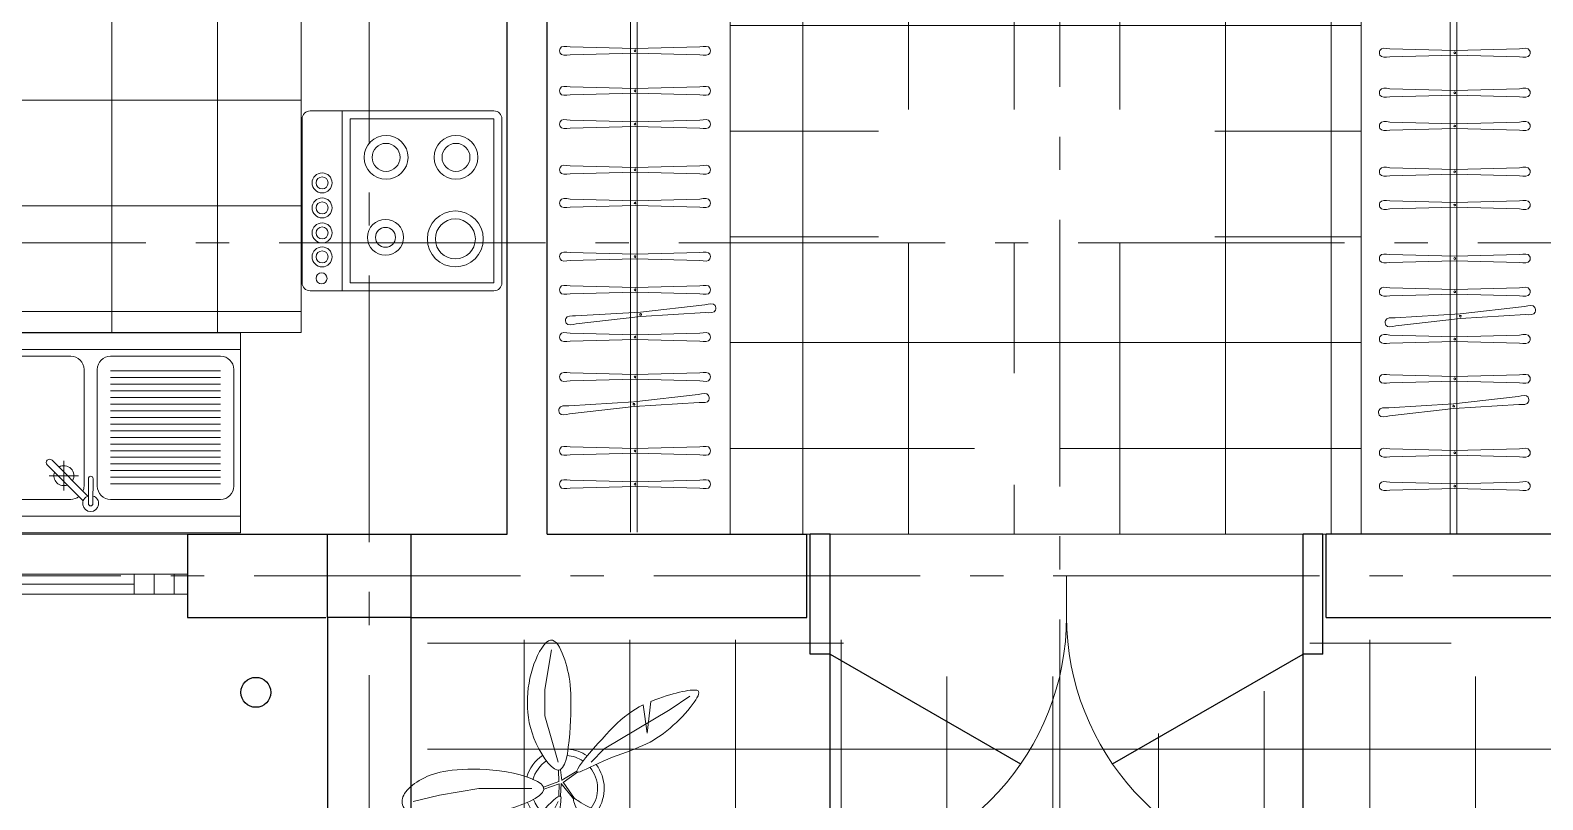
# Model space of a CAD drawing. Header units: millimetres. Extents: x -133165 to 20117, y 15722 to 63536.
# Drawn here: x -120946 to -116404, y 19768 to 22078 of the extents above; entities that cross this region are included whole.
import ezdxf

# ---------------------------------------------------------------- set-up
doc = ezdxf.new("R2010")
doc.units = ezdxf.units.MM
doc.linetypes.add('GOST2.303 5', pattern=[24, 20, -1.5, 1, -1.5])
doc.linetypes.add('GOST2.303 6', pattern=[12, 8, -1.5, 1, -1.5])
doc.layers.get('0').update_dxf_attribs({"lineweight": 15})
for name, color, linetype, lineweight in [('axis', 7, 'GOST2.303 5', 9), ('Furniture', 28, 'Continuous', 9), ('hatch', 8, 'Continuous', 5), ('v', 140, 'Continuous', 20), ('wall', 5, 'Continuous', 60)]:
    doc.layers.add(name, color=color, linetype=linetype, lineweight=lineweight)
doc.layers.add('windows', color=8, linetype='Continuous')
doc.styles.add('ATTR', font='romans.shx', dxfattribs={"width": 0.8, "height": 0.470416})
pattern_1 = [(0, (119614.37, 84054.7), (0, 317.5), []), (90, (119614.37, 84054.7), (-317.5, 2e-14), [])]
pattern_2 = [(0, (124261.04, 143377.6), (0, 317.5), []), (90, (124261.04, 143377.6), (-317.5, 2e-14), [])]

# ---------------------------------------------------------------- blocks, each defined once
blk = doc.blocks.new('печ')
at = {"lineweight": 9}
for p, q in [((166.136, 1116.143), (171.656, 1116.143)), ((170.696, 1116.143), (170.696, 1110.743)), ((165.896, 1110.983), (165.896, 1115.903)), ((166.136, 1110.983), (166.136, 1115.903)), ((166.136, 1115.903), (170.456, 1115.903)), ((170.456, 1115.903), (170.456, 1110.983)), ((171.896, 1115.903), (171.896, 1110.983)), ((170.456, 1110.983), (166.136, 1110.983)), ((171.656, 1110.743), (166.136, 1110.743))]:
    blk.add_line(p, q, dxfattribs=at)
for centre, radius in [((171.312, 1115.771), 0.166), ((167.294, 1114.587), 0.84), ((171.296, 1115.127), 0.3), ((171.296, 1115.127), 0.18), ((167.294, 1114.587), 0.6), ((169.392, 1114.54), 0.54), ((169.392, 1114.54), 0.3), ((171.296, 1114.407), 0.3), ((171.296, 1114.407), 0.18), ((171.296, 1113.656), 0.3), ((171.296, 1113.656), 0.18), ((171.296, 1112.905), 0.3), ((171.296, 1112.905), 0.18), ((167.275, 1112.138), 0.66), ((167.275, 1112.138), 0.42), ((169.374, 1112.138), 0.66), ((169.374, 1112.138), 0.42)]:
    blk.add_circle(centre, radius, dxfattribs=at)
for centre, start, end in [((166.136, 1115.903), 90, 180), ((171.656, 1115.903), 0, 90), ((166.136, 1110.983), 180, 270), ((171.656, 1110.983), 270, 0)]:
    blk.add_arc(centre, 0.24, start, end, dxfattribs=at)
blk = doc.blocks.new('vjqrf')
at = {"lineweight": 9}
for p, q in [((165.668, 1119.323), (165.668, 1128.323)), ((165.668, 1128.323), (171.668, 1128.323)), ((166.168, 1119.323), (166.168, 1128.323)), ((167.068, 1128.123), (170.568, 1128.123)), ((171.168, 1128.323), (171.168, 1119.323)), ((171.668, 1128.323), (171.668, 1119.323)), ((166.668, 1124.423), (166.668, 1127.723)), ((170.968, 1127.723), (170.968, 1124.423)), ((166.625, 1124.047), (167.706, 1125.126)), ((166.766, 1123.906), (167.847, 1124.984)), ((167.38, 1125.07), (167.38, 1124.184)), ((166.938, 1124.627), (167.823, 1124.627)), ((166.541, 1123.893), (167.291, 1123.892)), ((166.781, 1123.893), (166.765, 1123.909)), ((167.068, 1124.023), (170.568, 1124.023)), ((166.541, 1123.753), (167.291, 1123.752)), ((167.068, 1123.623), (170.568, 1123.623)), ((166.668, 1119.923), (166.668, 1123.223)), ((167.131, 1119.923), (167.131, 1123.223)), ((167.331, 1119.923), (167.331, 1123.223)), ((167.531, 1119.923), (167.531, 1123.223)), ((167.731, 1119.923), (167.731, 1123.223)), ((167.931, 1119.923), (167.931, 1123.223)), ((168.131, 1119.923), (168.131, 1123.223)), ((168.331, 1119.923), (168.331, 1123.223)), ((168.531, 1119.923), (168.531, 1123.223)), ((168.731, 1119.923), (168.731, 1123.223)), ((168.931, 1119.923), (168.931, 1123.223)), ((169.131, 1119.923), (169.131, 1123.223)), ((169.331, 1119.923), (169.331, 1123.223)), ((169.531, 1119.923), (169.531, 1123.223)), ((169.731, 1119.923), (169.731, 1123.223)), ((169.931, 1119.923), (169.931, 1123.223)), ((170.131, 1119.923), (170.131, 1123.223)), ((170.331, 1119.923), (170.331, 1123.223)), ((170.531, 1119.923), (170.531, 1123.223)), ((170.968, 1123.223), (170.968, 1119.923)), ((171.668, 1119.323), (165.668, 1119.323)), ((170.568, 1119.523), (167.068, 1119.523))]:
    blk.add_line(p, q, dxfattribs=at)
for centre, radius, start, end in [((167.068, 1127.723), 0.4, 90, 180), ((170.568, 1127.723), 0.4, 0, 90), ((167.38, 1124.627), 0.3, 69.1805, 200.6699), ((167.38, 1124.627), 0.3, 239.75, 30.1004), ((167.777, 1125.055), 0.1, 314.9252, 134.9252), ((167.068, 1124.423), 0.4, 180, 218.2072), ((170.568, 1124.423), 0.4, 270, 0), ((166.541, 1123.823), 0.239, 16.9291, 342.9213), ((166.541, 1123.823), 0.07, 89.9252, 269.9252), ((167.068, 1124.423), 0.4, 247.4459, 270), ((167.291, 1123.822), 0.07, 269.9252, 89.9252), ((167.068, 1123.223), 0.4, 90, 180), ((170.568, 1123.223), 0.4, 0, 90), ((167.068, 1119.923), 0.4, 180, 270), ((170.568, 1119.923), 0.4, 270, 0)]:
    blk.add_arc(centre, radius, start, end, dxfattribs=at)
blk = doc.blocks.new('Plant 2')
for p, q in [((-0.98, 9.39), (-1.42, 6.75)), ((-1.42, 6.75), (-1.42, 4.99)), ((8.26, 6.31), (6.94, 5.43)), ((6.94, 5.43), (4.74, 4.11)), ((-1.42, 4.99), (-0.54, 1.91)), ((4.74, 4.11), (2.54, 2.79)), ((2.54, 2.79), (1.66, 1.91)), ((-0.49, 0.59), (-0.51, 1.38)), ((-0.28, 0.69), (-0.38, 1.4)), ((0.71, 1.31), (-0.28, 0.71)), ((-0.21, 0.55), (0.75, 1.23)), ((-8.46, -0.29), (-5.82, 0.15)), ((-5.82, 0.15), (-2.3, 0.15)), ((-1.52, 0.24), (-0.49, 0.61)), ((-1.49, 0.11), (-0.47, 0.45)), ((-0.47, 0.45), (-0.49, -0.34)), ((-0.38, -0.36), (-0.34, 0.47)), ((-0.34, 0.47), (0.48, -0.55)), ((0.56, -0.53), (-0.21, 0.57)), ((-10.22, -0.73), (-8.46, -0.29)), ((-0.54, -0.73), (-1.42, -2.49)), ((1.22, -1.61), (2.54, -2.49)), ((-1.42, -2.49), (-1.86, -4.25)), ((2.54, -2.49), (5.18, -3.81)), ((5.18, -3.81), (8.26, -4.69)), ((-1.86, -4.25), (-2.3, -8.65))]:
    blk.add_line(p, q)
for points in [[(-2, 3.16), (-2.16, 3.51), (-2.28, 3.86), (-2.38, 4.21), (-2.46, 4.54), (-2.52, 4.88), (-2.56, 5.21), (-2.58, 5.54), (-2.59, 5.87), (-2.58, 6.2), (-2.56, 6.53), (-2.53, 6.86), (-2.48, 7.18), (-2.42, 7.51), (-2.34, 7.82), (-2.25, 8.13), (-2.15, 8.44), (-2.03, 8.74), (-1.91, 9.02), (-1.77, 9.29), (-1.63, 9.52), (-1.48, 9.72), (-1.34, 9.88), (-1.19, 10), (-1.05, 10.05), (-0.92, 10.05), (-0.79, 9.99), (-0.67, 9.89), (-0.56, 9.75), (-0.45, 9.58), (-0.35, 9.38), (-0.26, 9.17), (-0.17, 8.95), (-0.09, 8.73), (-0.02, 8.51), (0.05, 8.29), (0.1, 8.05), (0.16, 7.82), (0.2, 7.57), (0.24, 7.32), (0.27, 7.05), (0.29, 6.76), (0.31, 6.47), (0.32, 6.15), (0.32, 5.82), (0.32, 5.46), (0.31, 5.09), (0.29, 4.69), (0.27, 4.26), (0.24, 3.81), (0.2, 3.35), (0.14, 2.9), (0.08, 2.47), (-0.01, 2.09), (-0.11, 1.77), (-0.24, 1.54), (-0.39, 1.4), (-0.57, 1.37), (-0.77, 1.45), (-0.98, 1.61), (-1.2, 1.84), (-1.42, 2.13), (-1.63, 2.45), (-1.83, 2.8), (-2, 3.16)], [(2.4, 3.45), (2.66, 3.75), (2.92, 4.02), (3.17, 4.27), (3.41, 4.51), (3.65, 4.73), (3.89, 4.93), (4.13, 5.11), (4.38, 5.29), (4.63, 5.44), (4.88, 5.59), (5.14, 5.72), (5.4, 3.85), (5.66, 5.96), (5.92, 6.06), (6.18, 6.15), (6.43, 6.24), (6.67, 6.32), (6.91, 6.39), (7.14, 6.46), (7.35, 6.52), (7.56, 6.57), (7.76, 6.61), (7.94, 6.65), (8.12, 6.68), (8.27, 6.7), (8.42, 6.72), (8.54, 6.72), (8.65, 6.72), (8.73, 6.7), (8.8, 6.66), (8.84, 6.61), (8.85, 6.53), (8.84, 6.44), (8.8, 6.33), (8.73, 6.2), (8.65, 6.06), (8.54, 5.9), (8.42, 5.73), (8.27, 5.55), (8.12, 5.36), (7.94, 5.16), (7.76, 4.96), (7.57, 4.76), (7.36, 4.56), (7.15, 4.37), (6.94, 4.17), (6.72, 3.99), (6.5, 3.82), (6.28, 3.66), (6.06, 3.52), (5.83, 3.38), (5.6, 3.25), (5.37, 3.13), (5.12, 3.02), (4.86, 2.9), (4.6, 2.79), (4.31, 2.68), (4.02, 2.57), (3.72, 2.46), (3.41, 2.34), (3.1, 2.23), (2.79, 2.1), (2.48, 1.97), (2.18, 1.84), (1.88, 1.7), (1.6, 1.56), (1.34, 1.44), (1.11, 1.34), (0.93, 1.26), (0.79, 1.23), (0.72, 1.25), (0.71, 1.33), (0.77, 1.47), (0.9, 1.67), (1.08, 1.92), (1.3, 2.2), (1.56, 2.5), (1.83, 2.82), (2.12, 3.14), (2.4, 3.45)], [(-3.98, 1.25), (-4.45, 1.33), (-4.9, 1.38), (-5.34, 1.42), (-5.77, 1.44), (-6.18, 1.44), (-6.57, 1.44), (-6.94, 1.42), (-7.28, 1.4), (-7.6, 1.37), (-7.89, 1.33), (-8.16, 1.29), (-8.41, 1.23), (-8.64, 1.18), (-8.86, 1.11), (-9.07, 1.04), (-9.26, 0.96), (-9.45, 0.87), (-9.63, 0.78), (-9.81, 0.69), (-9.97, 0.58), (-10.12, 0.48), (-10.26, 0.37), (-10.39, 0.26), (-10.51, 0.15), (-10.61, 0.04), (-10.7, -0.07), (-10.78, -0.18), (-10.84, -0.29), (-10.89, -0.4), (-10.92, -0.51), (-10.94, -0.62), (-10.95, -0.73), (-10.94, -0.84), (-10.92, -0.95), (-10.88, -1.05), (-10.81, -1.16), (-10.73, -1.26), (-10.61, -1.36), (-10.47, -1.45), (-10.29, -1.53), (-10.08, -1.61), (-9.84, -1.68), (-9.57, -1.75), (-9.27, -1.8), (-8.95, -1.84), (-8.61, -1.87), (-8.25, -1.89), (-7.87, -1.9), (-7.48, -1.89), (-7.07, -1.87), (-6.65, -1.83), (-6.22, -1.78), (-5.77, -1.71), (-5.31, -1.62), (-4.84, -1.51), (-4.35, -1.39), (-3.85, -1.24), (-3.36, -1.08), (-2.89, -0.9), (-2.45, -0.71), (-2.08, -0.51), (-1.78, -0.31), (-1.58, -0.12), (-1.49, 0.08), (-1.53, 0.27), (-1.67, 0.45), (-1.92, 0.62), (-2.24, 0.78), (-2.63, 0.92), (-3.06, 1.05), (-3.52, 1.16), (-3.98, 1.25)], [(-1.78, -1.61), (-1.97, -1.83), (-2.15, -2.05), (-2.33, -2.27), (-2.49, -2.5), (-2.64, -2.72), (-2.78, -2.96), (-2.91, -3.2), (-3.03, -3.44), (-3.13, -3.69), (-3.22, -3.95), (-3.3, -4.21), (-3.37, -4.48), (-3.43, -4.75), (-3.47, -5.02), (-3.51, -5.29), (-3.54, -5.57), (-3.57, -5.84), (-3.59, -6.12), (-3.6, -6.39), (-3.6, -6.66), (-3.6, -6.92), (-3.59, -7.19), (-3.57, -7.44), (-3.54, -7.69), (-3.51, -7.94), (-3.48, -8.17), (-3.43, -8.4), (-3.39, -8.61), (-3.34, -8.81), (-3.29, -8.99), (-3.23, -9.16), (-3.18, -9.31), (-3.12, -9.43), (-3.07, -9.54), (-3.01, -9.63), (-2.96, -9.71), (-2.9, -9.77), (-2.85, -9.82), (-2.79, -9.86), (-2.74, -9.89), (-2.68, -9.92), (-2.63, -9.93), (-2.57, -9.94), (-2.51, -9.94), (-2.44, -9.93), (-2.38, -9.9), (-2.3, -9.87), (-2.22, -9.82), (-2.14, -9.76), (-2.05, -9.68), (-1.95, -9.6), (-1.85, -9.5), (-1.74, -9.39), (-1.64, -9.27), (-1.53, -9.15), (-1.42, -9.01), (-1.31, -8.87), (-1.2, -8.72), (-1.09, -8.56), (-0.99, -8.39), (-0.89, -8.2), (-0.79, -8), (-0.7, -7.78), (-0.61, -7.55), (-0.53, -7.29), (-0.46, -7.02), (-0.39, -6.73), (-0.34, -6.44), (-0.28, -6.14), (-0.24, -5.85), (-0.2, -5.55), (-0.17, -5.27), (-0.15, -5), (-0.13, -4.75), (-0.12, -4.5), (-0.12, -4.26), (-0.12, -4.02), (-0.13, -3.78), (-0.15, -3.54), (-0.17, -3.29), (-0.2, -3.04), (-0.24, -2.79), (-0.27, -2.53), (-0.31, -2.28), (-0.34, -2.02), (-0.37, -1.78), (-0.38, -1.54), (-0.39, -1.31), (-0.39, -1.1), (-0.37, -0.91), (-0.36, -0.73), (-0.35, -0.59), (-0.34, -0.47), (-0.36, -0.4), (-0.4, -0.36), (-0.46, -0.36), (-0.56, -0.41), (-0.69, -0.5), (-0.84, -0.63), (-1.01, -0.79), (-1.2, -0.97), (-1.39, -1.17), (-1.59, -1.39), (-1.78, -1.61)], [(0.93, -1.68), (1.05, -1.88), (1.18, -2.08), (1.32, -2.28), (1.47, -2.49), (1.63, -2.69), (1.81, -2.9), (1.99, -3.1), (2.18, -3.29), (2.37, -3.48), (2.57, -3.66), (2.78, -3.84), (2.98, -4), (3.19, -4.15), (3.39, -4.29), (3.59, -4.42), (3.79, -4.54), (3.98, -4.64), (4.16, -4.73), (4.35, -4.82), (4.53, -4.89), (4.72, -4.95), (4.91, -5.01), (5.12, -5.07), (5.33, -5.13), (5.56, -5.18), (5.79, -5.24), (6.04, -5.29), (6.29, -5.34), (6.55, -5.38), (6.8, -5.43), (7.06, -5.46), (7.31, -5.49), (7.55, -5.52), (7.79, -5.54), (8.01, -5.55), (8.23, -5.56), (8.42, -5.56), (8.61, -5.57), (8.77, -5.57), (8.92, -5.57), (9.05, -5.57), (9.16, -5.56), (9.24, -5.55), (9.31, -5.53), (9.35, -5.5), (9.38, -5.44), (9.38, -5.37), (9.36, -5.27), (9.32, -5.15), (9.27, -5.01), (9.2, -4.84), (9.11, -4.67), (9.02, -4.49), (8.92, -4.3), (8.81, -4.12), (8.7, -3.95), (8.59, -3.8), (8.48, -3.65), (8.36, -3.52), (8.24, -3.39), (8.12, -3.28), (7.98, -3.18), (7.83, -3.09), (7.68, -3), (7.5, -2.92), (7.32, -2.85), (7.13, -2.78), (6.93, -2.72), (6.73, -2.66), (6.53, -2.6), (6.33, -2.54), (6.14, -2.49), (5.95, -2.43), (5.76, -2.38), (5.58, -2.32), (5.39, -2.27), (5.21, -2.21), (5.01, -2.16), (4.81, -2.1), (4.6, -2.05), (4.37, -1.99), (4.13, -1.94), (3.89, -1.88), (3.63, -1.82), (3.38, -1.75), (3.12, -1.69), (2.87, -1.61), (2.62, -1.53), (2.37, -1.45), (2.14, -1.36), (1.91, -1.26), (1.7, -1.17), (1.5, -1.07), (1.32, -0.98), (1.15, -0.89), (1, -0.8), (0.87, -0.72), (0.77, -0.65), (0.68, -0.6), (0.61, -0.55), (0.55, -0.53), (0.52, -0.52), (0.5, -0.54), (0.49, -0.58), (0.5, -0.65), (0.52, -0.74), (0.55, -0.86), (0.6, -0.99), (0.66, -1.15), (0.74, -1.31), (0.83, -1.49), (0.93, -1.68)]]:
    blk.add_lwpolyline(points, close=True)
for radius, start, end in [(2.64, 123.8022, 163.3846), (2.2, 56.1561, 85.8565), (2.64, 55.4621, 85.1348), (2.2, 123.3061, 164.633), (2.2, 323.0276, 39.4037), (2.64, 325.816, 37.097), (2.64, 200.5744, 226.3792), (2.2, 199.7262, 226.28), (2.2, 263.9554, 299.0217), (2.64, 266.0481, 299.6067)]:
    blk.add_arc((-0.1, 0.15), radius, start, end)
at = {"style": 'ATTR', "width": 0.8, "flags": 9}
blk.add_attdef('ESTCODE', (0, 0), '', height=0.00407, dxfattribs=at)

msp = doc.modelspace()

# ---------------------------------------------------------------- hatches: boundary and pattern name
at = {"layer": 'hatch', "lineweight": 0, "ltscale": 100}
h = msp.add_hatch(dxfattribs=at)
h.set_pattern_fill('NET', color=256, scale=100, style=0)
h.set_pattern_definition(pattern_2)
h.paths.add_polyline_path([(-118203.6, 23039.6, -0.414214), (-117853.6, 23389.6), (-117853.6, 24152.4, -0.349202), (-118613.6, 23547.9), (-118613.6, 24325.1), (-118843.6, 24325.1), (-118843.6, 21440.1), (-118398.7, 21440.1), (-118398.7, 21839.8), (-117853.6, 21839.8), (-117853.6, 22689.6, -0.414214)])
h = msp.add_hatch(dxfattribs=at)
h.set_pattern_fill('NET', color=256, scale=100, style=0)
h.set_pattern_definition(pattern_2)
h.paths.add_polyline_path([(-117853.6, 22689.6), (-117853.6, 21839.8), (-117388.3, 21839.8), (-117388.3, 21440.1), (-116948.6, 21440.1), (-116948.6, 24325.1), (-117053.6, 24325.1), (-117053.6, 23547.9, -0.41313), (-117833.5, 24325.1), (-117833.6, 24325.1, -0.055868), (-117853.6, 24152.4), (-117853.6, 23389.6, -0.414214), (-117503.6, 23039.6, -0.414214)])
h = msp.add_hatch(dxfattribs=at)
h.set_pattern_fill('NET', color=256, scale=100, style=0)
h.set_pattern_definition([(0, (119963.23, 84098.2), (0, 317.5), []), (90, (119963.23, 84098.2), (-317.5, 2e-14), [])])
h.paths.add_polyline_path([(-120132.6, 24296.1), (-121454.7, 24296.1), (-121454.7, 24171.1), (-121454.7, 21171.1), (-121074.7, 21171.1), (-120132.6, 21171.1)])
h = msp.add_hatch(dxfattribs=at)
h.set_pattern_fill('NET', color=256, scale=100, style=0)
h.set_pattern_definition(pattern_2)
h.paths.add_polyline_path([(-118398.7, 21440.1), (-118843.6, 21440.1), (-118843.6, 20565.1), (-117853.6, 20565.1), (-117853.6, 21439.8), (-118398.7, 21439.8)])
edge = h.paths.add_edge_path()
edge.add_line((-118110.5, 20713.6), (-117517.4, 20713.6))
edge.add_line((-117517.4, 20713.6), (-117517.4, 21048.9))
edge.add_line((-117517.4, 21048.9), (-118110.5, 21048.9))
edge.add_line((-118110.5, 21048.9), (-118110.5, 20713.6))
edge.add_line((-118155.8, 20759.5), (-117472.1, 20759.5))
h = msp.add_hatch(dxfattribs=at)
h.set_pattern_fill('NET', color=256, scale=100, style=0)
h.set_pattern_definition(pattern_2)
h.paths.add_polyline_path([(-117853.6, 20565.1), (-116948.6, 20565.1), (-116948.6, 21440.1), (-117388.3, 21440.1), (-117388.3, 21439.8), (-117853.6, 21439.8)])
h = msp.add_hatch(dxfattribs=at)
h.set_pattern_fill('NET', color=256, scale=100, style=0)
h.set_pattern_definition(pattern_1)
h.paths.add_polyline_path([(-118355.4, 19435.9), (-117803.5, 19435.9), (-117803.5, 19768.1), (-118443.5, 20137.6), (-118503.5, 20137.6), (-118503.5, 20247.6), (-119753.5, 20247.6), (-119753.5, 19047.6), (-118355.4, 19047.6)])
h.paths.add_polyline_path([(-117803.5, 19768.1), (-117803.5, 20137.6), (-118443.5, 20137.6)], flags=17)
h.paths.add_polyline_path([(-117803.5, 19768.1), (-117707.4, 19712.6, 0.131652), (-117593.5, 20137.6), (-117803.5, 20137.6)], flags=17)
h = msp.add_hatch(dxfattribs=at)
h.set_pattern_fill('NET', color=256, scale=100, style=0)
h.set_pattern_definition(pattern_1)
h.paths.add_polyline_path([(-117344.9, 19435.9), (-117344.9, 19047.6), (-116678.5, 19047.6), (-116678.5, 20247.6), (-117103.5, 20247.6), (-117103.5, 20137.6), (-117163.5, 20137.6), (-117535.9, 19922.6, -0.131652), (-117593.5, 20137.6, -0.131652), (-117707.4, 19712.6), (-117803.5, 19768.1), (-117803.5, 19435.9)])
h.paths.add_polyline_path([(-117803.5, 19768.1), (-117803.5, 20137.6), (-118443.5, 20137.6)], flags=17)
h.paths.add_polyline_path([(-117707.4, 19712.6), (-118443.5, 20137.6), (-117593.5, 20137.6), (-117593.5, 20137.6, -0.131653)], flags=17)
h = msp.add_hatch(dxfattribs=at)
h.set_pattern_fill('NET', color=256, scale=100, style=0)
h.set_pattern_definition(pattern_1)
h.paths.add_polyline_path([(-115903.5, 20137.6), (-116678.5, 20137.6), (-116678.5, 19047.6), (-116543.5, 19047.6), (-116543.5, 19097.6), (-115903.5, 19097.6)])

# ---------------------------------------------------------------- linework, layer by layer
at = {"layer": 'axis', "color": 147, "linetype": 'GOST2.303 6', "lineweight": 0, "ltscale": 100}
for p, q in [((-117853.6, 37108.7), (-117853.6, 16775.3)), ((-119928.6, 36941.5), (-119928.6, 16775.3)), ((-130998.6, 21440.1), (-105614, 21440.1)), ((-121473.6, 20440.1), (-105614, 20440.1))]:
    msp.add_line(p, q, dxfattribs=at)
at = {"layer": 'Furniture', "ltscale": 100}
for p, q in [((-119143.6, 20570.8), (-119143.1, 24325.8)), ((-119123.6, 20570.8), (-119123.1, 24325.8)), ((-118843.6, 20565.1), (-118843.6, 24325.1)), ((-116948.6, 20565.1), (-116948.6, 24320.1)), ((-116681.7, 20565.1), (-116681.2, 24320.1)), ((-116661.7, 20565.1), (-116661.2, 24320.1)), ((-119129.8, 22023.6), (-119324.8, 22028.6)), ((-119129.8, 22023.6), (-119324.8, 22028.6)), ((-119129.8, 22009.6), (-119324.8, 22004.6)), ((-119129.8, 22009.6), (-119324.8, 22004.6)), ((-118934.8, 22028.6), (-119129.8, 22023.6)), ((-118934.8, 22028.6), (-119129.8, 22023.6)), ((-118934.8, 22004.6), (-119129.8, 22009.6)), ((-118934.8, 22004.6), (-119129.8, 22009.6)), ((-116667.9, 22017.8), (-116862.9, 22022.8)), ((-116667.9, 22017.8), (-116862.9, 22022.8)), ((-116667.9, 22003.8), (-116862.9, 21998.8)), ((-116667.9, 22003.8), (-116862.9, 21998.8)), ((-116472.9, 22022.8), (-116667.9, 22017.8)), ((-116472.9, 22022.8), (-116667.9, 22017.8)), ((-116472.9, 21998.8), (-116667.9, 22003.8)), ((-116472.9, 21998.8), (-116667.9, 22003.8)), ((-119129.8, 21903.4), (-119324.8, 21908.4)), ((-118934.8, 21908.4), (-119129.8, 21903.4)), ((-116667.9, 21897.7), (-116862.9, 21902.7)), ((-116472.9, 21902.7), (-116667.9, 21897.7)), ((-119129.8, 21889.4), (-119324.8, 21884.4)), ((-118934.8, 21884.4), (-119129.8, 21889.4)), ((-116667.9, 21883.7), (-116862.9, 21878.7)), ((-116472.9, 21878.7), (-116667.9, 21883.7)), ((-119129.8, 21803.4), (-119324.8, 21808.4)), ((-118934.8, 21808.4), (-119129.8, 21803.4)), ((-119129.8, 21789.4), (-119324.8, 21784.4)), ((-118934.8, 21784.4), (-119129.8, 21789.4)), ((-116667.9, 21797.7), (-116862.9, 21802.7)), ((-116667.9, 21783.7), (-116862.9, 21778.7)), ((-116472.9, 21802.7), (-116667.9, 21797.7)), ((-116472.9, 21778.7), (-116667.9, 21783.7)), ((-119129.8, 21666.4), (-119324.8, 21671.4)), ((-118934.8, 21671.4), (-119129.8, 21666.4)), ((-119129.8, 21652.4), (-119324.8, 21647.4)), ((-118934.8, 21647.4), (-119129.8, 21652.4)), ((-116667.9, 21660.6), (-116862.9, 21665.6)), ((-116667.9, 21646.6), (-116862.9, 21641.6)), ((-116472.9, 21665.6), (-116667.9, 21660.6)), ((-116472.9, 21641.6), (-116667.9, 21646.6)), ((-119129.8, 21566.4), (-119324.8, 21571.4)), ((-119129.8, 21552.4), (-119324.8, 21547.4)), ((-118934.8, 21571.4), (-119129.8, 21566.4)), ((-118934.8, 21547.4), (-119129.8, 21552.4)), ((-116667.9, 21560.6), (-116862.9, 21565.6)), ((-116667.9, 21546.6), (-116862.9, 21541.6)), ((-116472.9, 21565.6), (-116667.9, 21560.6)), ((-116472.9, 21541.6), (-116667.9, 21546.6)), ((-119129.8, 21405.7), (-119324.8, 21410.7)), ((-118934.8, 21410.7), (-119129.8, 21405.7)), ((-116667.9, 21400), (-116862.9, 21405)), ((-116472.9, 21405), (-116667.9, 21400)), ((-119129.8, 21391.7), (-119324.8, 21386.7)), ((-118934.8, 21386.7), (-119129.8, 21391.7)), ((-116667.9, 21386), (-116862.9, 21381)), ((-116472.9, 21381), (-116667.9, 21386)), ((-119129.8, 21305.7), (-119324.8, 21310.7)), ((-118934.8, 21310.7), (-119129.8, 21305.7)), ((-116667.9, 21300), (-116862.9, 21305)), ((-116472.9, 21305), (-116667.9, 21300)), ((-119129.8, 21291.7), (-119324.8, 21286.7)), ((-118934.8, 21286.7), (-119129.8, 21291.7)), ((-116667.9, 21286), (-116862.9, 21281)), ((-116472.9, 21281), (-116667.9, 21286)), ((-119113.7, 21232.2), (-119308.3, 21220.2)), ((-119112.4, 21218.3), (-119306.3, 21196.3)), ((-118919.8, 21254.2), (-119113.7, 21232.2)), ((-118917.7, 21230.3), (-119112.4, 21218.3)), ((-116651.7, 21226.5), (-116846.4, 21214.5)), ((-116457.9, 21248.5), (-116651.7, 21226.5)), ((-116455.8, 21224.5), (-116650.5, 21212.5)), ((-119129.8, 21163.8), (-119324.8, 21168.8)), ((-119129.8, 21163.8), (-119324.8, 21168.8)), ((-118934.8, 21168.8), (-119129.8, 21163.8)), ((-118934.8, 21168.8), (-119129.8, 21163.8)), ((-116650.5, 21212.5), (-116844.3, 21190.6)), ((-119129.8, 21149.8), (-119324.8, 21144.8)), ((-119129.8, 21149.8), (-119324.8, 21144.8)), ((-118934.8, 21144.8), (-119129.8, 21149.8)), ((-118934.8, 21144.8), (-119129.8, 21149.8)), ((-116667.9, 21158), (-116862.9, 21163)), ((-116667.9, 21158), (-116862.9, 21163)), ((-116667.9, 21144), (-116862.9, 21139)), ((-116667.9, 21144), (-116862.9, 21139)), ((-116472.9, 21163), (-116667.9, 21158)), ((-116472.9, 21163), (-116667.9, 21158)), ((-116472.9, 21139), (-116667.9, 21144)), ((-116472.9, 21139), (-116667.9, 21144)), ((-119129.8, 21044.2), (-119324.8, 21049.2)), ((-118934.8, 21049.2), (-119129.8, 21044.2)), ((-116667.9, 21038.5), (-116862.9, 21043.5)), ((-116472.9, 21043.5), (-116667.9, 21038.5)), ((-119129.8, 21030.2), (-119324.8, 21025.2)), ((-118934.8, 21025.2), (-119129.8, 21030.2)), ((-116667.9, 21024.5), (-116862.9, 21019.5)), ((-116472.9, 21019.5), (-116667.9, 21024.5)), ((-119133.5, 20962.3), (-119328.2, 20950.3)), ((-119132.3, 20948.3), (-119326.1, 20926.3)), ((-118939.7, 20984.2), (-119133.5, 20962.3)), ((-118937.6, 20960.3), (-119132.3, 20948.3)), ((-116671.6, 20956.5), (-116866.3, 20944.5)), ((-116670.4, 20942.6), (-116864.2, 20920.6)), ((-116477.8, 20978.5), (-116671.6, 20956.5)), ((-116475.7, 20954.6), (-116670.4, 20942.6)), ((-119129.8, 20822.2), (-119324.8, 20827.2)), ((-119129.8, 20808.2), (-119324.8, 20803.2)), ((-118934.8, 20827.2), (-119129.8, 20822.2)), ((-118934.8, 20803.2), (-119129.8, 20808.2)), ((-116667.9, 20816.5), (-116862.9, 20821.5)), ((-116472.9, 20821.5), (-116667.9, 20816.5)), ((-116667.9, 20802.5), (-116862.9, 20797.5)), ((-116472.9, 20797.5), (-116667.9, 20802.5)), ((-119129.8, 20722.2), (-119324.8, 20727.2)), ((-118934.8, 20727.2), (-119129.8, 20722.2)), ((-116667.9, 20716.5), (-116862.9, 20721.5)), ((-116472.9, 20721.5), (-116667.9, 20716.5)), ((-119129.8, 20708.2), (-119324.8, 20703.2)), ((-118934.8, 20703.2), (-119129.8, 20708.2)), ((-116667.9, 20702.5), (-116862.9, 20697.5)), ((-116472.9, 20697.5), (-116667.9, 20702.5))]:
    msp.add_line(p, q, dxfattribs=at)
for points in [[(-119127.2, 22016.6, 1), (-119132.4, 22016.6, 1)], [(-119127.2, 22016.6, 1), (-119132.4, 22016.6, 1)], [(-116665.2, 22010.8, 1), (-116670.5, 22010.8, 1)], [(-116665.2, 22010.8, 1), (-116670.5, 22010.8, 1)], [(-119127.2, 21896.4, 1), (-119132.4, 21896.4, 1)], [(-116665.2, 21890.7, 1), (-116670.5, 21890.7, 1)], [(-119127.2, 21796.4, 1), (-119132.4, 21796.4, 1)], [(-116665.2, 21790.7, 1), (-116670.5, 21790.7, 1)], [(-119127.2, 21659.4, 1), (-119132.4, 21659.4, 1)], [(-116665.3, 21653.6, 1), (-116670.5, 21653.6, 1)], [(-119127.2, 21559.4, 1), (-119132.4, 21559.4, 1)], [(-116665.3, 21553.6, 1), (-116670.5, 21553.6, 1)], [(-119127.2, 21398.7, 1), (-119132.4, 21398.7, 1)], [(-116665.2, 21393, 1), (-116670.5, 21393, 1)], [(-119127.2, 21298.7, 1), (-119132.4, 21298.7, 1)], [(-116665.2, 21293, 1), (-116670.5, 21293, 1)], [(-119110.4, 21225.5, 1), (-119115.7, 21225, 1)], [(-116648.5, 21219.7, 1), (-116653.7, 21219.3, 1)], [(-119127.2, 21156.8, 1), (-119132.4, 21156.8, 1)], [(-119127.2, 21156.8, 1), (-119132.4, 21156.8, 1)], [(-116665.2, 21151, 1), (-116670.5, 21151, 1)], [(-116665.2, 21151, 1), (-116670.5, 21151, 1)], [(-119127.2, 21037.2, 1), (-119132.4, 21037.2, 1)], [(-116665.2, 21031.5, 1), (-116670.5, 21031.5, 1)], [(-119130.3, 20955.5, 1), (-119135.5, 20955.1, 1)], [(-116668.4, 20949.8, 1), (-116673.6, 20949.3, 1)], [(-119127.2, 20815.2, 1), (-119132.4, 20815.2, 1)], [(-116665.2, 20809.5, 1), (-116670.5, 20809.5, 1)], [(-119127.2, 20715.2, 1), (-119132.4, 20715.2, 1)], [(-116665.2, 20709.5, 1), (-116670.5, 20709.5, 1)]]:
    msp.add_lwpolyline(points, format="xyb", close=True, dxfattribs=at)
for points in [[(-119324.8, 22004.6), (-119354.8, 22009.6), (-119354.8, 22023.6), (-119324.8, 22028.6)], [(-119324.8, 22004.6), (-119354.8, 22009.6), (-119354.8, 22023.6), (-119324.8, 22028.6)], [(-118934.8, 22004.6), (-118904.8, 22009.6), (-118904.8, 22023.6), (-118934.8, 22028.6)], [(-118934.8, 22004.6), (-118904.8, 22009.6), (-118904.8, 22023.6), (-118934.8, 22028.6)], [(-116862.9, 21998.8), (-116892.9, 22003.8), (-116892.9, 22017.8), (-116862.9, 22022.8)], [(-116862.9, 21998.8), (-116892.9, 22003.8), (-116892.9, 22017.8), (-116862.9, 22022.8)], [(-116472.9, 21998.8), (-116442.9, 22003.8), (-116442.9, 22017.8), (-116472.9, 22022.8)], [(-116472.9, 21998.8), (-116442.9, 22003.8), (-116442.9, 22017.8), (-116472.9, 22022.8)], [(-119324.8, 21884.4), (-119354.8, 21889.4), (-119354.8, 21903.4), (-119324.8, 21908.4)], [(-118934.8, 21884.4), (-118904.8, 21889.4), (-118904.8, 21903.4), (-118934.8, 21908.4)], [(-116862.9, 21878.7), (-116892.9, 21883.7), (-116892.9, 21897.7), (-116862.9, 21902.7)], [(-116472.9, 21878.7), (-116442.9, 21883.7), (-116442.9, 21897.7), (-116472.9, 21902.7)], [(-119324.8, 21784.4), (-119354.8, 21789.4), (-119354.8, 21803.4), (-119324.8, 21808.4)], [(-118934.8, 21784.4), (-118904.8, 21789.4), (-118904.8, 21803.4), (-118934.8, 21808.4)], [(-116862.9, 21778.7), (-116892.9, 21783.7), (-116892.9, 21797.7), (-116862.9, 21802.7)], [(-116472.9, 21778.7), (-116442.9, 21783.7), (-116442.9, 21797.7), (-116472.9, 21802.7)], [(-119324.8, 21647.4), (-119354.8, 21652.4), (-119354.8, 21666.4), (-119324.8, 21671.4)], [(-118934.8, 21647.4), (-118904.8, 21652.4), (-118904.8, 21666.4), (-118934.8, 21671.4)], [(-116862.9, 21641.6), (-116892.9, 21646.6), (-116892.9, 21660.6), (-116862.9, 21665.6)], [(-116472.9, 21641.6), (-116442.9, 21646.6), (-116442.9, 21660.6), (-116472.9, 21665.6)], [(-119324.8, 21547.4), (-119354.8, 21552.4), (-119354.8, 21566.4), (-119324.8, 21571.4)], [(-118934.8, 21547.4), (-118904.8, 21552.4), (-118904.8, 21566.4), (-118934.8, 21571.4)], [(-116862.9, 21541.6), (-116892.9, 21546.6), (-116892.9, 21560.6), (-116862.9, 21565.6)], [(-116472.9, 21541.6), (-116442.9, 21546.6), (-116442.9, 21560.6), (-116472.9, 21565.6)], [(-119324.8, 21386.7), (-119354.8, 21391.7), (-119354.8, 21405.7), (-119324.8, 21410.7)], [(-118934.8, 21386.7), (-118904.8, 21391.7), (-118904.8, 21405.7), (-118934.8, 21410.7)], [(-116862.9, 21381), (-116892.9, 21386), (-116892.9, 21400), (-116862.9, 21405)], [(-116472.9, 21381), (-116442.9, 21386), (-116442.9, 21400), (-116472.9, 21405)], [(-119324.8, 21286.7), (-119354.8, 21291.7), (-119354.8, 21305.7), (-119324.8, 21310.7)], [(-118934.8, 21286.7), (-118904.8, 21291.7), (-118904.8, 21305.7), (-118934.8, 21310.7)], [(-116862.9, 21281), (-116892.9, 21286), (-116892.9, 21300), (-116862.9, 21305)], [(-116472.9, 21281), (-116442.9, 21286), (-116442.9, 21300), (-116472.9, 21305)], [(-118917.7, 21230.3), (-118888.3, 21237.9), (-118889.5, 21251.9), (-118919.8, 21254.2)], [(-119306.3, 21196.3), (-119336.6, 21198.7), (-119337.8, 21212.6), (-119308.3, 21220.2)], [(-116844.3, 21190.6), (-116874.7, 21192.9), (-116875.9, 21206.9), (-116846.4, 21214.5)], [(-116455.8, 21224.5), (-116426.4, 21232.1), (-116427.6, 21246.1), (-116457.9, 21248.5)], [(-119324.8, 21144.8), (-119354.8, 21149.8), (-119354.8, 21163.8), (-119324.8, 21168.8)], [(-119324.8, 21144.8), (-119354.8, 21149.8), (-119354.8, 21163.8), (-119324.8, 21168.8)], [(-118934.8, 21144.8), (-118904.8, 21149.8), (-118904.8, 21163.8), (-118934.8, 21168.8)], [(-118934.8, 21144.8), (-118904.8, 21149.8), (-118904.8, 21163.8), (-118934.8, 21168.8)], [(-116862.9, 21139), (-116892.9, 21144), (-116892.9, 21158), (-116862.9, 21163)], [(-116862.9, 21139), (-116892.9, 21144), (-116892.9, 21158), (-116862.9, 21163)], [(-116472.9, 21139), (-116442.9, 21144), (-116442.9, 21158), (-116472.9, 21163)], [(-116472.9, 21139), (-116442.9, 21144), (-116442.9, 21158), (-116472.9, 21163)], [(-119324.8, 21025.2), (-119354.8, 21030.2), (-119354.8, 21044.2), (-119324.8, 21049.2)], [(-118934.8, 21025.2), (-118904.8, 21030.2), (-118904.8, 21044.2), (-118934.8, 21049.2)], [(-116862.9, 21019.5), (-116892.9, 21024.5), (-116892.9, 21038.5), (-116862.9, 21043.5)], [(-116472.9, 21019.5), (-116442.9, 21024.5), (-116442.9, 21038.5), (-116472.9, 21043.5)], [(-118937.6, 20960.3), (-118908.2, 20967.9), (-118909.4, 20981.9), (-118939.7, 20984.2)], [(-119326.1, 20926.3), (-119356.4, 20928.7), (-119357.7, 20942.7), (-119328.2, 20950.3)], [(-116864.2, 20920.6), (-116894.5, 20922.9), (-116895.8, 20936.9), (-116866.3, 20944.5)], [(-116475.7, 20954.6), (-116446.2, 20962.2), (-116447.5, 20976.1), (-116477.8, 20978.5)], [(-119324.8, 20803.2), (-119354.8, 20808.2), (-119354.8, 20822.2), (-119324.8, 20827.2)], [(-118934.8, 20803.2), (-118904.8, 20808.2), (-118904.8, 20822.2), (-118934.8, 20827.2)], [(-116862.9, 20797.5), (-116892.9, 20802.5), (-116892.9, 20816.5), (-116862.9, 20821.5)], [(-116472.9, 20797.5), (-116442.9, 20802.5), (-116442.9, 20816.5), (-116472.9, 20821.5)], [(-119324.8, 20703.2), (-119354.8, 20708.2), (-119354.8, 20722.2), (-119324.8, 20727.2)], [(-118934.8, 20703.2), (-118904.8, 20708.2), (-118904.8, 20722.2), (-118934.8, 20727.2)], [(-116862.9, 20697.5), (-116892.9, 20702.5), (-116892.9, 20716.5), (-116862.9, 20721.5)], [(-116472.9, 20697.5), (-116442.9, 20702.5), (-116442.9, 20716.5), (-116472.9, 20721.5)]]:
    msp.add_spline(points, degree=3, dxfattribs=at)
at = {"layer": 'hatch', "lineweight": 25, "ltscale": 100}
for p, q in [((-118543.6, 19536.5), (-118543.6, 20320.8)), ((-117123.6, 19541.1), (-117123.6, 20317.9)), ((-118543.6, 20205.1), (-117971.6, 19874.9)), ((-117695.5, 19874.9), (-117123.6, 20205.1))]:
    msp.add_line(p, q, dxfattribs=at)
at = {"layer": 'hatch', "lineweight": 0, "ltscale": 100}
for points in [[(-118843.6, 24325.1), (-116948.6, 24325.1), (-116948.6, 20565.1), (-118843.6, 20565.1)], [(-121454.7, 24296.1), (-120132.6, 24296.1), (-120132.6, 21171.1), (-121454.7, 21171.1)]]:
    msp.add_lwpolyline(points, close=True, dxfattribs=at)
at = {"layer": 'v', "ltscale": 100}
for p, q in [((-120473.6, 20445.1), (-121473.6, 20445.1)), ((-120633.6, 20445.1), (-120633.6, 20385.1)), ((-120573.6, 20445.1), (-120573.6, 20385.1)), ((-120513.6, 20445.1), (-120513.6, 20385.1)), ((-120633.6, 20415.1), (-121313.6, 20415.1)), ((-120473.6, 20385.1), (-121473.6, 20385.1))]:
    msp.add_line(p, q, dxfattribs=at)
at = {"layer": 'wall', "color": 5, "lineweight": -2, "ltscale": 100}
for p, q in [((-119513.6, 20565.1), (-119513.6, 24445.1)), ((-119393.6, 20565.1), (-119393.6, 24325.1)), ((-120473.6, 20565.1), (-119513.6, 20565.1)), ((-120473.6, 20565.1), (-120473.6, 20315.1)), ((-119393.6, 20565.1), (-118613.6, 20565.1)), ((-118613.6, 20315.1), (-118613.6, 20565.1)), ((-115233.6, 20565.1), (-117053.6, 20565.1)), ((-117053.6, 20315.1), (-117053.6, 20565.1)), ((-120473.6, 20315.1), (-120058.6, 20315.1)), ((-120053.6, 20315.1), (-120053.6, 18885.1)), ((-119803.6, 20315.1), (-118613.6, 20315.1)), ((-119803.6, 20315.1), (-119803.6, 19115.1)), ((-117053.6, 20315.1), (-115903.6, 20315.1))]:
    msp.add_line(p, q, dxfattribs=at)
at = {"layer": 'wall', "color": 4, "lineweight": 20, "ltscale": 100}
msp.add_line((-121473.6, 20565.1), (-120473.6, 20565.1), dxfattribs=at)
at = {"layer": 'wall', "color": 5, "lineweight": -2, "ltscale": 100}
msp.add_lwpolyline([(-120053.6, 20565.1), (-119803.6, 20565.1), (-119803.6, 20315.1), (-120053.6, 20315.1)], close=True, dxfattribs=at)
msp.add_circle((-120268.6, 20090.1), 45, dxfattribs=at)
at = {"layer": 'windows', "ltscale": 100}
for p, q in [((-118603.6, 20205.1), (-118603.6, 20565.1)), ((-118543.6, 20565.1), (-118603.6, 20565.1)), ((-118543.6, 20205.1), (-118543.6, 20565.1)), ((-117123.6, 20205.1), (-117123.6, 20565.1)), ((-117063.6, 20565.1), (-117123.6, 20565.1)), ((-117063.6, 20205.1), (-117063.6, 20565.1)), ((-118543.6, 20205.1), (-118603.6, 20205.1)), ((-117063.6, 20205.1), (-117123.6, 20205.1))]:
    msp.add_line(p, q, dxfattribs=at)
at = {"layer": 'windows', "lineweight": 0, "ltscale": 100}
msp.add_line((-117833.6, 20317.9), (-117833.6, 20440.1), dxfattribs=at)
for centre, start, end in [((-118613.6, 20317.9), 275.1489, 0), ((-117053.6, 20317.9), 180, 264.8511)]:
    msp.add_arc(centre, 780, start, end, dxfattribs=at)

# ---------------------------------------------------------------- block references
at = {"layer": 'Furniture', "ltscale": 100, "xscale": 100, "yscale": 100, "zscale": 100}
for name, p, rotation in [('печ', (-102940, 132910.4), 180), ('vjqrf', (-8382.4, 4002.7), 90)]:
    msp.add_blockref(name, p, dxfattribs=dict(at, rotation=rotation))
at = {"layer": 'Furniture', "ltscale": 100, "xscale": 45, "yscale": 45, "zscale": 45}
msp.add_blockref('Plant 2', (-119336.6, 19794.7), dxfattribs=at)

doc.saveas('drawing.dxf')
